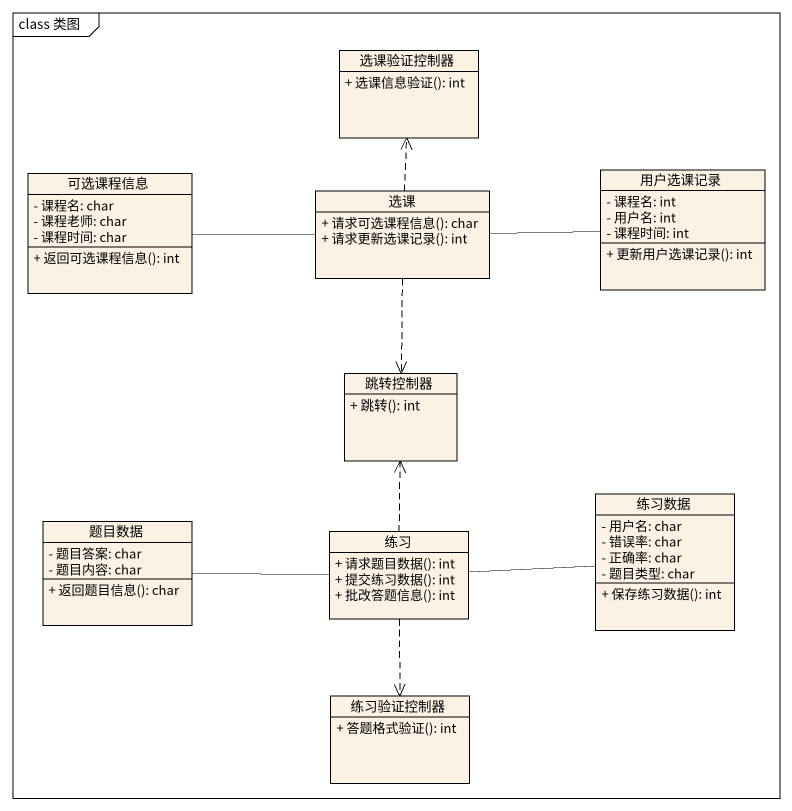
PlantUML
@startuml
mainframe class 类图
hide circle
hide empty members
skinparam classAttributeIconSize 0
class 选课验证控制器 {
  + 选课信息验证(): int
}
class 可选课程信息 {
  - 课程名: char
  - 课程老师: char
  - 课程时间: char
  + 返回可选课程信息(): int
}
class 选课 {
  + 请求可选课程信息(): char
  + 请求更新选课记录(): int
}
class 用户选课记录 {
  - 课程名: int
  - 用户名: int
  - 课程时间: int
  + 更新用户选课记录(): int
}
class 跳转控制器 {
  + 跳转(): int
}
class 练习数据 {
  - 用户名: char
  - 错误率: char
  - 正确率: char
  - 题目类型: char
  + 保存练习数据(): int
}
class 题目数据 {
  - 题目答案: char
  - 题目内容: char
  + 返回题目信息(): char
}
class 练习 {
  + 请求题目数据(): int
  + 提交练习数据(): int
  + 批改答题信息(): int
}
class 练习验证控制器 {
  + 答题格式验证(): int
}
选课 .up.> 选课验证控制器
选课 -left- 可选课程信息
选课 -right- 用户选课记录
选课 ..> 跳转控制器
练习 .up.> 跳转控制器
练习 -right- 练习数据
练习 -left- 题目数据
练习 ..> 练习验证控制器
@enduml
